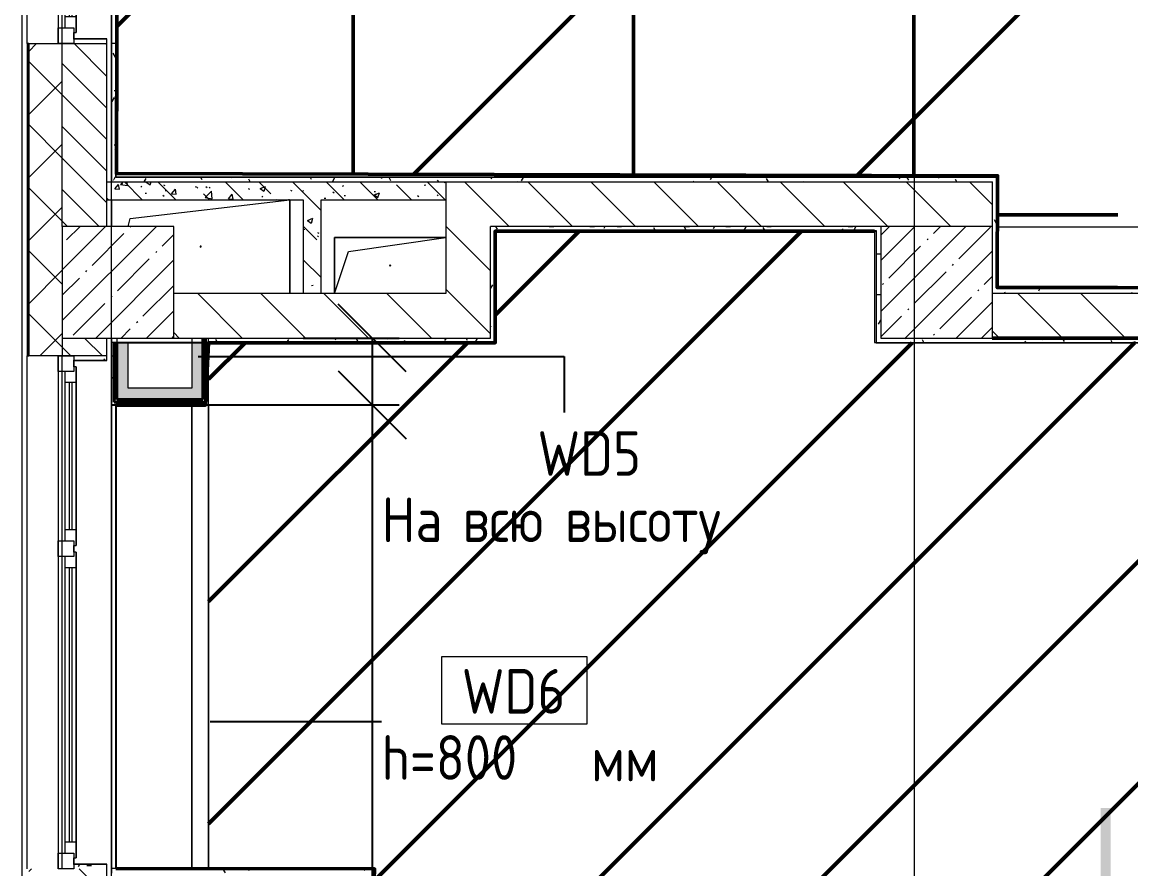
# Model space of a CAD drawing. Header units: millimetres. Extents: x -213547 to 415037, y -3642 to 106956.
# Drawn here: x -225 to 4745, y 8384 to 12180 of the extents above; entities that cross this region are included whole.
import ezdxf

# ---------------------------------------------------------------- set-up
doc = ezdxf.new("R2010")
doc.units = ezdxf.units.MM
for name, color, linetype, lineweight in [('10)FK4', 3, 'Continuous', 50), ('1140 Монтаж CF17', 40, 'Continuous', 50), ('2)CF1', 5, 'Continuous', 30), ('5.5) Перег WD5', 3, 'Continuous', 40), ('950 Штук CF1 CF13 CF1.3', 3, 'Continuous', 50), ('A-FLOR', 7, 'Continuous', 9), ('A-GENM', 7, 'Continuous', 9), ('A-GLAZ', 7, 'Continuous', 9), ('A-GLAZ-1', 7, 'Continuous', 5), ('A-WALL', 7, 'Continuous', 5), ('A-WALL-IDEN', 7, 'Continuous', 9), ('I-WALL', 7, 'Continuous', 5), ('S-COLS', 7, 'Continuous', 9), ('S-COLS-1', 7, 'Continuous', 5), ('Оси', 7, 'Continuous', 9)]:
    doc.layers.add(name, color=color, linetype=linetype, lineweight=lineweight)
doc.layers.add('A-FLOR-PATT-1', color=7, linetype='Continuous', lineweight=9, true_color=0xeef6ff, transparency=0.5)
doc.layers.add('A-WALL-1', color=9, linetype='Continuous', lineweight=5, true_color=0x808080)
doc.layers.add('A-WALL-FNSH-1', color=9, linetype='Continuous', lineweight=5, true_color=0x808080)
doc.styles.add('GOST Common_1', font='', dxfattribs={"width": 0.9, "height": 250})
doc.styles.add('ISOCPEUR_1', font='isocpeur.ttf', dxfattribs={"height": 350})
doc.styles.get('GOST Common_1').set_extended_font_data('GOST Common')
doc.dimstyles.new('ISO-2_0_0_9К_Средний_округл2', dxfattribs={"dimscale": 304.8, "dimtxt": 199.196235, "dimasz": 0.492126, "dimexe": 0.393701, "dimexo": 0, "dimgap": 0, "dimtad": 1, "dimdec": 0, "dimrnd": 10, "dimzin": 0, "dimdsep": 46, "dimtxsty": 'ISOCPEUR_1', "dimblk1": 'OBLIQUE', "dimblk2": 'OBLIQUE', "dimsah": 1, "dimcen": 0.09, "dimdle": 0.393701, "dimazin": 0, "dimtfac": 1, "dimtdec": 4, "dimtix": 1, "dimtmove": 0, "dimatfit": 3, "dimfxl": 1, "dimtvp": 1, "dimtolj": 1, "dimtzin": 0, "dimarcsym": 2})
pattern_1 = [(135, (64.7, -136.06), (-141.4214, -141.4214), [])]
pattern_2 = [(135, (64.7, -136.06), (-150.8683, -150.8683), [213.36, -35.56, 7.112, -35.56]), (135, (64.7, 14.71), (-150.8683, -150.8683), []), (50, (64.7, -136.06), (255.0577, -22.3145), [26.67, -293.37]), (355, (64.7, -136.06), (-49.3404, 267.479), [21.336, -234.696]), (100.451, (85.96, -137.92), (205.7195, 245.1636), [22.666, -249.326]), (46.184, (64.7, -64.94), (379.511, -58.86), [40.005, -440.055]), (96.636, (96.33, -69.85), (332.363, 346.399), [33.999, -373.989]), (351.184, (64.7, -64.94), (332.367, 346.395), [32.004, -352.044]), (21, (100.26, -82.72), (212.26, -143.171), [26.67, -293.37]), (326, (100.26, -82.72), (86.5224, 257.863), [21.336, -234.696]), (71.451, (117.95, -94.65), (298.784, 114.69), [22.666, -249.326]), (37.5, (64.7, -136.06), (4.32385, 118.3775), [6.706, -225.146, 6.706, -231.546, -235.585]), (37.5, (64.7, -136.06), (4.32385, 118.3775), [-470.103, 6.706, -228.879]), (7.5, (64.7, -136.06), (93.5476, 140.2533), [6.706, -129.134, 6.706, -219.812, -89.789]), (7.5, (64.7, -136.06), (93.5476, 140.2533), [-362.356, 6.706, -83.083]), (327.5, (-14.6, -136.06), (189.82734, -8.0202), [6.706, -82.194, 6.706, -270.662, -368.046]), (327.5, (-14.6, -136.06), (189.82734, -8.0202), [-366.268, 6.706, -361.34]), (317.5, (-50.16, -136.06), (207.3811, 35.5976), [6.706, -108.864, 6.706, -177.495, -261.366]), (317.5, (-50.16, -136.06), (207.3811, 35.5976), [-299.771, 6.706, -254.66])]
pattern_3 = [(0, (64.7, -136.06), (243.84, 60.96), [20.117, -162.763, 20.117, -162.763, -975.36]), (0, (64.7, -136.06), (243.84, 60.96), [-365.76, 20.117, -345.643, 20.117, -162.763, -426.72]), (0, (64.7, -136.06), (243.84, 60.96), [-914.4, 20.117, -101.803, 20.117, -284.683]), (120, (156.14, -105.58), (-174.7129, 180.69163), [20.117, -162.763, 20.117, -162.763, -975.36]), (120, (156.14, -105.58), (-174.7129, 180.69163), [-365.76, 20.117, -345.643, 20.117, -162.763, -426.72]), (120, (156.14, -105.58), (-174.7129, 180.69163), [-914.4, 20.117, -101.803, 20.117, -284.683]), (240, (186.62, 16.34), (-69.1271, -241.65163), [20.117, -162.763, 20.117, -162.763, -975.36]), (240, (186.62, 16.34), (-69.1271, -241.65163), [-365.76, 20.117, -345.643, 20.117, -162.763, -426.72]), (240, (186.62, 16.34), (-69.1271, -241.65163), [-914.4, 20.117, -101.803, 20.117, -284.683])]
pattern_4 = [(45, (64.7, -136.06), (-212.132, 212.132), []), (135, (64.7, -136.06), (-212.132, -212.132), [])]

# ---------------------------------------------------------------- blocks, each defined once
blk = doc.blocks.new('120_Окно_СКБ_2Ст - 120_Окно_СКБ_2Ст 2300х2500 _мал створка справа_-22272277-Объем проектирования 1 этажа')
at = {"layer": 'A-GLAZ'}
for p, q in [((-1150, -127), (-1150, -57)), ((-1150, -57), (-1080, -57)), ((-1080, -57), (-1080, -127)), ((250, -87), (-1080, -87)), ((-1080, -87), (-1080, -127)), ((-1030, -137), (-1030, -87)), ((200, -137), (200, -87)), ((250, -127), (250, -57)), ((250, -57), (320, -57)), ((250, -127), (250, -87)), ((320, -57), (320, -127)), ((1080, -87), (320, -87)), ((320, -87), (320, -127)), ((370, -137), (370, -87)), ((1030, -137), (1030, -87)), ((1080, -127), (1080, -57)), ((1080, -57), (1150, -57)), ((1080, -127), (1080, -87)), ((1150, -57), (1150, -127)), ((-1080, -127), (-1150, -127)), ((-1080, -127), (-1100, -127)), ((-1100, -127), (-1100, -137)), ((-1100, -137), (270, -137)), ((270, -137), (-1100, -137)), ((320, -127), (250, -127)), ((270, -127), (250, -127)), ((270, -137), (270, -127)), ((320, -127), (300, -127)), ((300, -127), (300, -137)), ((300, -137), (1100, -137)), ((1100, -137), (300, -137)), ((1150, -127), (1080, -127)), ((1100, -127), (1080, -127)), ((1100, -137), (1100, -127))]:
    blk.add_line(p, q, dxfattribs=at)
at = {"layer": 'A-GLAZ-1'}
for p, q in [((1150, -57), (-1150, -57)), ((-1130, -127), (-1100, -127)), ((-1030, -107), (200, -107)), ((200, -117), (-1030, -117)), ((270, -127), (300, -127)), ((370, -107), (1030, -107)), ((1030, -117), (370, -117)), ((1100, -127), (1130, -127))]:
    blk.add_line(p, q, dxfattribs=at)
blk = doc.blocks.new('120_Окно_СКБ_1Ст - 120_Окно_СКБ_1Ст 900х2500_h_-20664874-Объем проектирования 1 этажа')
at = {"layer": 'A-GLAZ'}
for p, q in [((-450, -127), (-450, -57)), ((-450, -57), (-380, -57)), ((-380, -57), (-380, -127)), ((380, -87), (-380, -87)), ((-380, -87), (-380, -127)), ((-330, -137), (-330, -87)), ((330, -137), (330, -87)), ((380, -127), (380, -57)), ((380, -57), (450, -57)), ((380, -127), (380, -87)), ((450, -57), (450, -127)), ((-380, -127), (-450, -127)), ((-380, -127), (-400, -127)), ((-400, -127), (-400, -137)), ((-400, -137), (400, -137)), ((400, -137), (-400, -137)), ((450, -127), (380, -127)), ((400, -127), (380, -127)), ((400, -137), (400, -127))]:
    blk.add_line(p, q, dxfattribs=at)
at = {"layer": 'A-GLAZ-1'}
for p, q in [((450, -57), (-450, -57)), ((-430, -127), (-400, -127)), ((-330, -107), (330, -107)), ((330, -117), (-330, -117)), ((400, -127), (430, -127))]:
    blk.add_line(p, q, dxfattribs=at)
blk = doc.blocks.new('BSC_Колонна _Прямоугольная - 500х500-V166-Объем проектирования 1 этажа')
at = {"layer": 'S-COLS-1'}
h = blk.add_hatch(dxfattribs=at)
h.set_pattern_fill('FP_160', color=256, style=0, pattern_type=2)
h.set_pattern_definition([(45, (-3810, -11150), (-114.0493, 114.0493), []), (45, (-3695.95, -11150), (-114.0493, 114.0493), [201.612, -40.322, 6.706, -33.617])])
h.paths.add_polyline_path([(-6.7, -250), (250, -250), (250, 250), (-250, 250), (-250, -250), (-77.7, -250)])
for p, q in [((250, 250), (-250, 250)), ((-250, 250), (-250, -250)), ((250, -250), (250, 250)), ((-250, -250), (250, -250))]:
    blk.add_line(p, q, dxfattribs=at)
blk = doc.blocks.new('GM_Отверстие прямоугольное _в плите_ - Отверстие-V173-Объем проектирования 1 этажа')
at = {"layer": 'A-GENM'}
for p, q in [((-250, -125), (-250, 125)), ((-250, 125), (250, 125)), ((250, 125), (-250, 125)), ((-250, 125), (-250, -125)), ((-187.5, 62.5), (250, 125)), ((-250, -125), (-187.5, 62.5))]:
    blk.add_line(p, q, dxfattribs=at)
for start, end in [(360, 180), (180, 360)]:
    blk.add_arc((0, 0), 2.5, start, end, dxfattribs=at)
blk = doc.blocks.new('GM_Отверстие прямоугольное _в плите_ - Отверстие-22237344-Объем проектирования 1 этажа')
at = {"layer": 'A-GENM'}
for p, q in [((-316, 126), (400, 210)), ((400, 210), (400, -210)), ((400, -210), (400, 210)), ((-325, 90), (-316, 126))]:
    blk.add_line(p, q, dxfattribs=at)
for start, end in [(360, 180), (180, 360)]:
    blk.add_arc((0, 0), 2.5, start, end, dxfattribs=at)
blk = doc.blocks.new('BSC_Колонна _Прямоугольная - 500х500-V187-Объем проектирования 1 этажа')
at = {"layer": 'S-COLS-1'}
h = blk.add_hatch(dxfattribs=at)
h.set_pattern_fill('FP_177', color=256, style=0, pattern_type=2)
h.set_pattern_definition([(45, (-140, -11150), (-114.0493, 114.0493), []), (45, (-25.95, -11150), (-114.0493, 114.0493), [201.612, -40.322, 6.706, -33.617])])
h.paths.add_polyline_path([(-227.1, -250), (250, -250), (250, 250), (-250, 250), (-250, -250)])
for p, q in [((250, 250), (-250, 250)), ((-250, 250), (-250, -250)), ((250, -250), (250, 250)), ((-250, -250), (250, -250))]:
    blk.add_line(p, q, dxfattribs=at)
blk = doc.blocks.new('Зашивка приборов отопления14 - Зашивка приборов отопления-33280456-Объем проектирования 1 этажа')
at = {"layer": 'A-WALL'}
for p, q in [((37471.9, 23439), (35392.9, 23439)), ((35391.9, 23079), (37471.9, 23079)), ((37471.9, 23079), (35391.9, 23079)), ((35391.9, 23004), (37471.9, 23004))]:
    blk.add_line(p, q, dxfattribs=at)
blk = doc.blocks.new('М_стена2 - Типоразмер-30678229-План монтажа стен и перегородок 1 этажа в осях 1-12')
at = {"layer": 'A-WALL-IDEN'}
for p, q in [((3.258, 1.523), (-3.273, 1.523)), ((-3.273, 1.523), (-3.273, -1.477)), ((3.258, -1.477), (3.258, 1.523)), ((-3.273, -1.477), (3.258, -1.477))]:
    blk.add_line(p, q, dxfattribs=at)
blk = doc.blocks.new('_Oblique')
at = {"color": 0, "linetype": 'ByBlock', "lineweight": -2}
blk.add_line((-0.5, -0.5), (0.5, 0.5), dxfattribs=at)
blk = doc.blocks.new('*D2016')
at = {"layer": '5.5) Перег WD5', "color": 0, "lineweight": -2, "transparency": 16777216}
for p, q in [((1033.8, 10763.9), (1464.4, 10763.9)), ((1344.4, 10763.9), (1344.4, 10343.9)), ((609.7, 10463.9), (1464.4, 10463.9)), ((1344.4, 10463.9), (1344.4, 7415.9))]:
    blk.add_line(p, q, dxfattribs=at)
at = {"layer": 'Defpoints', "color": 0, "transparency": 16777216}
for p in [(1033.8, 10763.9), (1344.4, 10763.9), (609.7, 10463.9)]:
    blk.add_point(p, dxfattribs=at)
at = {"layer": '5.5) Перег WD5', "color": 0, "lineweight": -2, "transparency": 16777216, "xscale": 304.8, "yscale": 304.8, "zscale": 304.8}
for p, rotation in [((1344.4, 10763.9), 90), ((1344.4, 10463.9), 270)]:
    blk.add_blockref('_Oblique', p, dxfattribs=dict(at, rotation=rotation))
at = {"layer": '5.5) Перег WD5', "color": 0, "lineweight": 25, "transparency": 16777216, "insert": (778.6, 7421.7), "char_height": 350, "width": 455.087, "attachment_point": 1, "rotation": 90, "line_spacing_factor": 1.149209, "style": 'ISOCPEUR_1'}
blk.add_mtext('\\A1;300', dxfattribs=at)

msp = doc.modelspace()

# ---------------------------------------------------------------- hatches: boundary and pattern name
at = {"layer": '10)FK4'}
h = msp.add_hatch(dxfattribs=at)
h.set_pattern_fill('ANSI31', color=1, scale=444)
h.paths.add_polyline_path([(6612.2, 14163.8), (6212.2, 14164.7), (6213.7, 14824.7), (4755.7, 14828.1), (4754.8, 14448.1), (3182.8, 14451.8), (3183.7, 14831.8), (535.7, 14838), (534.4, 14288), (204.4, 14288.8), (197.9, 11500.8), (4147.9, 11491.5), (4146.7, 10991.5), (6304.7, 10986.5), (6305.4, 11286.5), (6605.4, 11285.8)])
h.paths.add_polyline_path([(1385.1, 13667.6), (1385.1, 13967.6), (2038.3, 13967.6), (2038.3, 13667.6)], flags=16)
at = {"layer": '1140 Монтаж CF17'}
h = msp.add_hatch(dxfattribs=at)
h.set_pattern_fill('ANGLE', color=256, scale=180)
h.set_pattern_definition([(0, (0, 0), (0, 1257.3), [914.4, -342.9]), (90, (0, 0), (-1257.3, 8e-14), [914.4, -342.9])])
h.paths.add_polyline_path([(6612.2, 14163.8), (6212.2, 14164.7), (6213.7, 14824.7), (4755.7, 14828.1), (4754.8, 14448.1), (3182.8, 14451.8), (3183.7, 14831.8), (535.7, 14838), (534.4, 14288), (204.4, 14288.8), (197.9, 11500.8), (4147.9, 11491.5), (4146.7, 10991.5), (6304.7, 10986.5), (6305.4, 11286.5), (6605.4, 11285.8)])
h.paths.add_polyline_path([(1385.1, 13667.6), (1385.1, 13967.6), (2038.3, 13967.6), (2038.3, 13667.6)], flags=16)
at = {"layer": '2)CF1'}
h = msp.add_hatch(dxfattribs=at)
h.set_pattern_fill('ANSI31', color=256, scale=222)
h.paths.add_polyline_path([(13743.7, 15063.9), (6845.7, 15063.9), (6845.7, 14839.9), (7159.7, 14839.9), (7163.2, 14839.9), (7163.2, 14434.9), (6845.7, 14434.9), (6845.7, 12413.9), (6845.1, 11463.9), (6845.7, 11463.9), (6845.7, 10763.9), (13743.7, 10763.9)])
h.paths.add_polyline_path([(3595.7, 11242.9), (1895.7, 11242.9), (1895.7, 10742.9), (610.7, 10742.9), (610.7, 10463.9), (610.7, 8384.9), (1355.7, 8384.9), (1355.7, 7873.3), (1643.2, 7873.3), (1643.2, 8222.2), (3018.5, 8222.2), (3018.5, 7873.3), (20089.8, 7873.3), (20089.8, 8855.2), (20089.8, 10732.4), (13743.7, 10732.4), (13743.7, 10742.9), (13743.7, 10763.9), (6845.7, 10763.9), (6845.7, 10742.9), (3595.7, 10742.9)])
at = {"layer": '950 Штук CF1 CF13 CF1.3'}
h = msp.add_hatch(dxfattribs=at)
h.set_pattern_fill('ANSI31', color=256, scale=222)
h.paths.add_polyline_path([(13743.7, 15063.9), (6845.7, 15063.9), (6845.7, 14839.9), (7159.7, 14839.9), (7163.2, 14839.9), (7163.2, 14434.9), (6845.7, 14434.9), (6845.7, 12413.9), (6845.1, 11463.9), (6845.7, 11463.9), (6845.7, 10763.9), (13743.7, 10763.9)])
h.paths.add_polyline_path([(3595.7, 11242.9), (1895.7, 11242.9), (1895.7, 10742.9), (610.7, 10742.9), (610.7, 10463.9), (610.7, 8384.9), (1355.7, 8384.9), (1355.7, 7873.3), (1643.2, 7873.3), (1643.2, 8222.2), (3018.5, 8222.2), (3018.5, 7873.3), (20089.8, 7873.3), (20089.8, 8855.2), (20089.8, 10732.4), (13743.7, 10732.4), (13743.7, 10742.9), (13743.7, 10763.9), (6845.7, 10763.9), (6845.7, 10742.9), (3595.7, 10742.9)])
at = {"layer": 'A-FLOR-PATT-1'}
h = msp.add_hatch(color=256, dxfattribs=at)
h.paths.add_polyline_path([(12979.7, 7783.9), (13024.7, 7783.9), (13024.7, 8626.9), (12979.7, 8626.9), (12979.7, 8277.3)])
h.paths.add_polyline_path([(14244.7, 7783.9), (14289.7, 7783.9), (14289.7, 8166.9), (14244.7, 8166.9), (14244.7, 7806.5)])
h.paths.add_polyline_path([(6429.7, 7783.9), (6429.7, 8676.9), (6384.7, 8676.9), (6384.7, 7783.9)])
h.paths.add_polyline_path([(4609.7, 7783.9), (4654.7, 7783.9), (4654.7, 8656.9), (4609.7, 8656.9), (4609.7, 7836)])
h.paths.add_polyline_path([(20125, 8913.9), (20125, 8948.9), (19267.9, 8948.9), (19267.6, 8945.2), (20118, 8945.2), (20118, 8913.9)])
h.paths.add_polyline_path([(20118, 10678.9), (20125, 10678.9), (20125, 10713.9), (20118, 10713.9)])
at = {"layer": 'A-WALL'}
h = msp.add_hatch(dxfattribs=at)
h.set_pattern_fill('FP_24', color=256, style=0, pattern_type=2)
h.set_pattern_definition([(45, (64.7, -136.06), (-141.4214, 141.4214), []), (135, (64.7, -136.06), (-141.4214, -141.4214), [])])
h.paths.add_polyline_path([(-195.3, -236.1), (-45.3, -236.1), (-45.3, 3533.9), (-195.3, 3533.9), (-195.3, -230.2)])
h.paths.add_polyline_path([(-45.3, 5083.9), (-45.3, 5483.9), (-195.3, 5483.9), (-195.3, 5083.9), (-73.3, 5083.9)])
h.paths.add_polyline_path([(-45.3, 7183.9), (-45.3, 8383.9), (-195.3, 8383.9), (-195.3, 7183.9)])
h.paths.add_polyline_path([(-195.3, 10683.9), (-45.3, 10683.9), (-45.3, 12083.9), (-195.3, 12083.9), (-195.3, 10721.5)])
h.paths.add_polyline_path([(-89.6, 12983.9), (-45.3, 12983.9), (-45.9, 15213.9), (-195.3, 15213.9), (-195.3, 12983.9)])
h = msp.add_hatch(dxfattribs=at)
h.set_pattern_fill('FP_2', color=256, style=0, pattern_type=2)
h.set_pattern_definition([(135, (64.7, -136.06), (-70.7107, -70.7107), [])])
h.paths.add_polyline_path([(-45.3, 7763.9), (154.7, 7763.9), (154.7, 8383.9), (-45.3, 8383.9), (-45.3, 8336.5)])
h.paths.add_polyline_path([(-0.2, 10683.9), (154.7, 10683.9), (154.7, 10763.9), (-45.3, 10763.9), (-45.3, 10683.9)])
h.paths.add_polyline_path([(154.7, 11263.9), (154.7, 12083.9), (-45.3, 12083.9), (-45.3, 11263.9), (120.4, 11263.9)])
h.paths.add_polyline_path([(154.7, 12983.9), (154.7, 14563.9), (-45.3, 14563.9), (-45.3, 12983.9), (66.8, 12983.9)])
at = {"layer": 'I-WALL'}
h = msp.add_hatch(dxfattribs=at)
h.set_pattern_fill('FP_191', color=256, style=0, pattern_type=2)
h.set_pattern_definition(pattern_3)
h.paths.add_polyline_path([(174.7, 11483.9), (194.7, 11483.9), (194.7, 12083.9), (174.7, 12083.9), (174.7, 11516.5)])
h.paths.add_polyline_path([(194.7, 12983.9), (194.7, 14272.9), (174.7, 14293.9), (174.7, 12983.9)])
h = msp.add_hatch(dxfattribs=at)
h.set_pattern_fill('FP_191', color=256, style=0, pattern_type=2)
h.set_pattern_definition(pattern_3)
h.paths.add_polyline_path([(3604.7, 11463.9), (4144.7, 11463.9), (4144.7, 11483.9), (194.7, 11483), (174.7, 11463.9), (3595.7, 11463.9)])
h.paths.add_polyline_path([(174.7, 11463.9), (194.7, 11483.9), (174.7, 11483.9)])
h = msp.add_hatch(dxfattribs=at)
h.set_pattern_fill('FP_41', color=256, style=0, pattern_type=2)
h.set_pattern_definition(pattern_2)
h.paths.add_polyline_path([(1114.7, 11383.9), (1674.7, 11383.9), (1674.7, 11463.9), (154.7, 11463.9), (154.7, 11383.9), (1034.7, 11383.9)])
h = msp.add_hatch(dxfattribs=at)
h.set_pattern_fill('FP_23', color=256, style=0, pattern_type=2)
h.set_pattern_definition(pattern_1)
h.paths.add_polyline_path([(1874.7, 10763.9), (1874.7, 11463.9), (1674.7, 11462.2), (1674.7, 10763.9), (1805, 10763.9)])
h = msp.add_hatch(dxfattribs=at)
h.set_pattern_fill('FP_23', color=256, style=0, pattern_type=2)
h.set_pattern_definition(pattern_1)
h.paths.add_polyline_path([(3595.7, 11263.9), (4124.7, 11263.9), (4124.7, 11463.9), (1874.7, 11463.9), (1874.7, 11263.9), (3574.7, 11263.9)])
h = msp.add_hatch(dxfattribs=at)
h.set_pattern_fill('FP_191', color=256, style=0, pattern_type=2)
h.set_pattern_definition(pattern_3)
h.paths.add_polyline_path([(4124.7, 10983.9), (4144.7, 10983.9), (4144.7, 11463.9), (4124.7, 11463.9), (4124.7, 10984.1)])
h = msp.add_hatch(dxfattribs=at)
h.set_pattern_fill('FP_41', color=256, style=0, pattern_type=2)
h.set_pattern_definition(pattern_2)
h.paths.add_polyline_path([(1114.7, 10963.9), (1114.7, 11383.9), (1034.7, 11383.9), (1034.7, 10963.9)])
h = msp.add_hatch(dxfattribs=at)
h.set_pattern_fill('FP_191', color=256, style=0, pattern_type=2)
h.set_pattern_definition(pattern_3)
h.paths.add_polyline_path([(2836.5, 11243.9), (3603.7, 11243.9), (3604.7, 11263.9), (1874.7, 11263.9), (1895.7, 11243.9), (2010.3, 11243.9)])
h.paths.add_polyline_path([(1894.7, 11243.9), (1874.7, 11263.9), (1874.7, 11243.9)])
h = msp.add_hatch(dxfattribs=at)
h.set_pattern_fill('FP_191', color=256, style=0, pattern_type=2)
h.set_pattern_definition(pattern_3)
h.paths.add_polyline_path([(1874.7, 10763.9), (1894.7, 10764.2), (1894.7, 11242.9), (1874.7, 11243.7), (1874.7, 10963.9)])
h = msp.add_hatch(dxfattribs=at)
h.set_pattern_fill('FP_191', color=256, style=0, pattern_type=2)
h.set_pattern_definition(pattern_3)
h.paths.add_polyline_path([(3624.7, 11263.9), (3604.7, 11263.9), (3604.7, 11243.9)])
h.paths.add_polyline_path([(3624.7, 10763.9), (3624.7, 11263.9), (3604.7, 11242.9), (3604.7, 10763.9)])
h = msp.add_hatch(dxfattribs=at)
h.set_pattern_fill('FP_23', color=256, style=0, pattern_type=2)
h.set_pattern_definition(pattern_1)
h.paths.add_polyline_path([(773.4, 10763.9), (1674.7, 10763.9), (1674.7, 10963.9), (454.7, 10963.9), (454.7, 10763.9), (609.7, 10763.9)])
h = msp.add_hatch(dxfattribs=at)
h.set_pattern_fill('FP_191', color=256, style=0, pattern_type=2)
h.set_pattern_definition(pattern_3)
h.paths.add_polyline_path([(6304.7, 10963.9), (6303.7, 10983.9), (4144.7, 10983), (4124.7, 10963.9), (5931.1, 10963.9)])
h.paths.add_polyline_path([(4124.7, 10963.9), (4144.7, 10983.9), (4124.7, 10983.9), (4124.7, 10981.2)])
h = msp.add_hatch(dxfattribs=at)
h.set_pattern_fill('FP_23', color=256, style=0, pattern_type=2)
h.set_pattern_definition(pattern_1)
h.paths.add_polyline_path([(5931.1, 10763.9), (6324.7, 10763.9), (6324.7, 10963.9), (4124.7, 10963.9), (4124.7, 10763.9), (4744.7, 10763.9)])
h = msp.add_hatch(dxfattribs=at)
h.set_pattern_fill('FP_192', color=256, style=0, pattern_type=2)
h.set_pattern_definition(pattern_4)
h.paths.add_polyline_path([(174.7, 10476.4), (187.2, 10476.4), (187.2, 10743.9), (174.7, 10743.9), (174.7, 10488.9)])
h = msp.add_hatch(dxfattribs=at)
h.set_pattern_fill('FP_192', color=256, style=0, pattern_type=2)
h.set_pattern_definition(pattern_4)
h.paths.add_polyline_path([(199.7, 10488.9), (199.7, 10763.9), (194.7, 10763.9), (194.7, 10743.9), (187.2, 10721.4), (187.2, 10488.9), (194.7, 10488.9)])
h = msp.add_hatch(dxfattribs=at)
h.set_pattern_fill('FP_191', color=256, style=0, pattern_type=2)
h.set_pattern_definition(pattern_3)
h.paths.add_polyline_path([(1674.7, 10743.9), (1894.7, 10743.9), (1894.7, 10763.9), (199.7, 10763.9), (199.7, 10743.9), (1114.7, 10743.9)])
for points in [[(249.7, 10538.9), (249.7, 10743.9), (199.7, 10743.9), (199.7, 10538.9)], [(584.7, 10488.9), (584.7, 10743.9), (534.7, 10743.9), (534.7, 10488.9)], [(257.7, 10488.9), (534.7, 10488.9), (534.7, 10538.9), (199.7, 10538.9), (199.7, 10488.9)]]:
    msp.add_hatch(color=256, dxfattribs=at).paths.add_polyline_path(points)
h = msp.add_hatch(dxfattribs=at)
h.set_pattern_fill('FP_192', color=256, style=0, pattern_type=2)
h.set_pattern_definition(pattern_4)
h.paths.add_polyline_path([(597.2, 10476.4), (596.3, 10743.9), (584.7, 10743.9), (584.7, 10476.4)])
h = msp.add_hatch(dxfattribs=at)
h.set_pattern_fill('FP_192', color=256, style=0, pattern_type=2)
h.set_pattern_definition(pattern_4)
h.paths.add_polyline_path([(609.5, 10463.9), (609.7, 10463.9), (608.8, 10743.9), (597.2, 10743.9), (597.2, 10463.9)])
h = msp.add_hatch(dxfattribs=at)
h.set_pattern_fill('FP_191', color=256, style=0, pattern_type=2)
h.set_pattern_definition(pattern_3)
h.paths.add_polyline_path([(6824.7, 10743.9), (6844.7, 10743.9), (6844.7, 10763.9), (3604.7, 10763.9), (3604.7, 10743.9), (6641.6, 10743.9)])
h = msp.add_hatch(dxfattribs=at)
h.set_pattern_fill('FP_191', color=256, style=0, pattern_type=2)
h.set_pattern_definition(pattern_3)
h.paths.add_polyline_path([(154.7, 10663.9), (154.7, 10683.9), (6.7, 10683.9), (6.7, 10663.9), (154.1, 10663.9)])
h = msp.add_hatch(dxfattribs=at)
h.set_pattern_fill('FP_192', color=256, style=0, pattern_type=2)
h.set_pattern_definition(pattern_4)
h.paths.add_polyline_path([(534.7, 10476.4), (584.7, 10476.4), (584.7, 10488.9), (187.2, 10488.9), (187.2, 10476.4), (257.7, 10476.4)])
h = msp.add_hatch(dxfattribs=at)
h.set_pattern_fill('FP_192', color=256, style=0, pattern_type=2)
h.set_pattern_definition(pattern_4)
h.paths.add_polyline_path([(534.7, 10463.9), (597.2, 10463.9), (597.2, 10476.4), (174.7, 10476.4), (174.7, 10463.9), (257.7, 10463.9)])
h = msp.add_hatch(dxfattribs=at)
h.set_pattern_fill('FP_191', color=256, style=0, pattern_type=2)
h.set_pattern_definition(pattern_3)
h.paths.add_polyline_path([(6.7, 8383.9), (154.7, 8383.9), (154.7, 8403.9), (6.7, 8403.9)])
h = msp.add_hatch(dxfattribs=at)
h.set_pattern_fill('FP_191', color=256, style=0, pattern_type=2)
h.set_pattern_definition(pattern_3)
h.paths.add_polyline_path([(1334.7, 8363.9), (1334.7, 8383.9), (194.7, 8383.9), (194.7, 8363.9), (1254.7, 8363.9)])
h = msp.add_hatch(dxfattribs=at)
h.set_pattern_fill('FP_191', color=256, style=0, pattern_type=2)
h.set_pattern_definition(pattern_3)
h.paths.add_polyline_path([(1334.7, 7783.9), (1354.7, 7784.9), (1354.7, 8383.9), (1334.7, 8383.9), (1334.7, 7784.9)])

# ---------------------------------------------------------------- linework, layer by layer
at = {"layer": '10)FK4', "color": 18, "lineweight": 25, "true_color": 0x000000}
msp.add_line((616.8, 9043.8), (1386.1, 9043.8), dxfattribs=at)
at = {"layer": '10)FK4', "flags": 128}
for points in [[(6611.4, 14163.8), (6211.4, 14164.7), (6212.9, 14824.7), (4754.9, 14828.1), (4754, 14448.1), (3182, 14451.8), (3182.9, 14831.8), (534.9, 14838), (533.7, 14288), (203.7, 14288.8), (197.1, 11500.8), (4147.1, 11491.5), (4145.9, 10991.5), (6303.9, 10986.5), (6304.6, 11286.5), (6604.6, 11285.8)], [(6612.2, 14163.8), (6212.2, 14164.7), (6213.7, 14824.7), (4755.7, 14828.1), (4754.8, 14448.1), (3182.8, 14451.8), (3183.7, 14831.8), (535.7, 14838), (534.4, 14288), (204.4, 14288.8), (197.9, 11500.8), (4147.9, 11491.5), (4146.7, 10991.5), (6304.7, 10986.5), (6305.4, 11286.5), (6605.4, 11285.8)]]:
    msp.add_lwpolyline(points, close=True, dxfattribs=at)
at = {"layer": '10)FK4'}
for points in [[(194.7, 10462.9), (596.2, 10462.9), (609.7, 10742.9), (1894.7, 10742.9), (1894.7, 11242.9), (3594.7, 11242.9)], [(195.7, 10462.9), (597.2, 10462.9), (610.7, 10742.9), (1895.7, 10742.9), (1895.7, 11242.9), (3595.7, 11242.9)], [(4123.7, 10763.9), (6323.7, 10763.9)], [(4124.7, 10763.9), (6324.7, 10763.9)], [(1333.7, 7763.9), (1353.7, 8383.9), (194.7, 8384.9)], [(1334.7, 7763.9), (1354.7, 8383.9), (195.7, 8384.9)]]:
    msp.add_lwpolyline(points, dxfattribs=at)
at = {"layer": '5.5) Перег WD5'}
for p, q in [((187.2, 10743.9), (187.2, 10476.4)), ((199.7, 10743.9), (199.7, 10488.9)), ((584.7, 10488.9), (584.7, 10763.9)), ((597.2, 10476.4), (597.2, 10763.9)), ((199.7, 10488.9), (584.7, 10488.9)), ((187.2, 10476.4), (597.2, 10476.4))]:
    msp.add_line(p, q, dxfattribs=at)
at = {"layer": '5.5) Перег WD5', "color": 18, "lineweight": 25, "true_color": 0x000000}
for p, q in [((563.1, 10680.4), (2204.7, 10680.4)), ((2204.7, 10680.4), (2204.7, 10430.4))]:
    msp.add_line(p, q, dxfattribs=at)
at = {"layer": 'A-FLOR'}
for p, q in [((194.7, 11483.9), (194.7, 14268.9)), ((4144.7, 11483.9), (195.7, 11483.9)), ((4144.7, 10983.9), (4144.7, 11483.9)), ((1895.7, 10743.9), (1895.7, 11243.9)), ((1895.7, 11243.9), (3595.7, 11243.9)), ((3595.7, 11243.9), (3595.7, 10743.9)), ((4144.7, 11261.8), (6304.7, 11261.8)), ((6303.7, 10983.9), (4145.7, 10983.9)), ((609.7, 8383.9), (609.7, 10743.9)), ((609.7, 10743.9), (1894.7, 10743.9)), ((3595.7, 10743.9), (6844.7, 10743.9)), ((174.7, 10463.9), (174.7, 8384.9)), ((534.7, 8383.9), (534.7, 10463.9))]:
    msp.add_line(p, q, dxfattribs=at)
at = {"layer": 'A-WALL'}
for p, q in [((-225.3, 7068.9), (-225.3, 15243.9)), ((-203.3, 12083.9), (-203.3, 12983.9)), ((-198.3, 12083.9), (-198.3, 10683.9)), ((-195.3, 12083.9), (-195.3, 10683.9)), ((-45.3, 11263.9), (-45.3, 12083.9)), ((154.7, 11463.9), (4124.7, 11463.9)), ((1674.7, 11463.9), (1674.7, 11383.9)), ((4124.7, 11263.9), (4124.7, 11463.9)), ((3624.7, 11263.9), (1874.7, 11263.9)), ((3603.7, 11243.9), (1894.7, 11243.9)), ((1894.7, 11243.9), (1894.7, 10763.9)), ((3604.7, 10763.9), (3604.7, 11243.9)), ((4145.7, 10983.9), (4144.7, 10983.9)), ((-45.3, 10763.9), (-45.3, 10683.9)), ((187.2, 10743.9), (187.2, 10476.4)), ((194.7, 10683.9), (194.7, 10743.9)), ((199.7, 10763.9), (199.7, 10488.9)), ((584.7, 10488.9), (584.7, 10763.9)), ((597.2, 10476.4), (597.2, 10763.9)), ((-203.3, 8383.9), (-203.3, 10683.9)), ((199.7, 10488.9), (584.7, 10488.9)), ((187.2, 10476.4), (597.2, 10476.4)), ((194.7, 8384.9), (194.7, 8383.9)), ((1354.7, 8383.9), (1354.7, 8383.9))]:
    msp.add_line(p, q, dxfattribs=at)
at = {"layer": 'A-WALL-1'}
for p, q in [((-195.3, 12083.9), (154.7, 12083.9)), ((154.7, 12103.9), (6.7, 12103.9)), ((6.7, 12103.9), (6.7, 12083.9)), ((154.7, 11263.9), (154.7, 12103.9)), ((194.7, 12083.9), (174.7, 12083.9)), ((174.7, 12083.9), (174.7, 11463.9)), ((195.7, 11483.9), (194.7, 11483.9)), ((154.7, 11383.9), (1034.7, 11383.9)), ((1034.7, 11383.9), (1034.7, 10963.9)), ((1114.7, 11383.9), (1674.7, 11383.9)), ((1114.7, 10963.9), (1114.7, 11383.9)), ((1674.7, 11383.9), (1674.7, 10963.9)), ((1874.7, 10763.9), (1874.7, 11263.9)), ((1674.7, 10963.9), (454.7, 10963.9)), ((6324.7, 10963.9), (4124.7, 10963.9)), ((154.7, 10663.9), (154.7, 10763.9)), ((174.7, 10763.9), (174.7, 10463.9)), ((195.7, 10743.9), (174.7, 10743.9)), ((249.7, 10538.9), (249.7, 10743.9)), ((454.7, 10763.9), (1874.7, 10763.9)), ((534.7, 10763.9), (534.7, 10538.9)), ((609.7, 10743.9), (609.7, 10763.9)), ((4124.7, 10763.9), (6324.7, 10763.9)), ((154.7, 10683.9), (-195.3, 10683.9)), ((6.7, 10683.9), (6.7, 10663.9)), ((6.7, 10663.9), (154.7, 10663.9)), ((174.7, 10683.9), (194.7, 10683.9)), ((534.7, 10538.9), (249.7, 10538.9)), ((154.7, 8403.9), (6.7, 8403.9)), ((6.7, 8403.9), (6.7, 8383.9)), ((154.7, 7763.9), (154.7, 8403.9)), ((194.7, 8384.9), (174.7, 8384.9)), ((174.7, 8384.9), (174.7, 8363.9)), ((1354.7, 8383.9), (194.7, 8383.9))]:
    msp.add_line(p, q, dxfattribs=at)
at = {"layer": 'A-WALL-FNSH-1'}
for p, q in [((195.7, 11484.9), (195.7, 14272.9)), ((-195.3, 12083.9), (-203.3, 12083.9)), ((-203.3, 12083.9), (-203.3, 10683.9)), ((154.7, 12104.9), (6.7, 12104.9)), ((6.7, 12104.9), (6.7, 12103.9)), ((154.7, 12103.9), (154.7, 12104.9)), ((4145.7, 11484.9), (195.7, 11484.9)), ((4145.7, 10984.9), (4145.7, 11484.9)), ((1894.7, 11242.9), (3604.7, 11242.9)), ((1895.7, 10742.9), (1895.7, 11243.9)), ((3603.7, 11243.9), (3603.7, 10742.9)), ((3604.7, 11243.9), (3603.7, 11243.9)), ((6304.7, 10984.9), (4145.7, 10984.9)), ((609.7, 10743.9), (195.7, 10743.9)), ((195.7, 10743.9), (195.7, 10683.9)), ((195.7, 10742.9), (609.7, 10742.9)), ((610.7, 10742.9), (1895.7, 10742.9)), ((610.7, 10463.9), (610.7, 10742.9)), ((1894.7, 10763.9), (1894.7, 10743.9)), ((3603.7, 10742.9), (6845.7, 10742.9)), ((3604.7, 10743.9), (3604.7, 10763.9)), ((-203.3, 10683.9), (-195.3, 10683.9)), ((6.7, 10663.9), (6.7, 10662.9)), ((6.7, 10662.9), (154.7, 10662.9)), ((154.7, 10662.9), (154.7, 10663.9)), ((194.7, 10683.9), (195.7, 10683.9)), ((610.7, 10463.9), (174.7, 10463.9)), ((174.7, 10463.9), (174.7, 10462.9)), ((174.7, 10462.9), (610.2, 10462.9)), ((610.2, 10462.9), (610.2, 10463.9)), ((154.7, 8404.9), (6.7, 8404.9)), ((6.7, 8404.9), (6.7, 8403.9)), ((154.7, 8403.9), (154.7, 8404.9)), ((1355.7, 8384.9), (195.7, 8384.9)), ((1355.7, 7784.9), (1355.7, 8384.9))]:
    msp.add_line(p, q, dxfattribs=at)
at = {"layer": 'I-WALL'}
for p, q in [((-45.3, 12083.9), (-45.3, 12983.9)), ((174.7, 12983.9), (174.7, 12083.9)), ((174.7, 11383.9), (174.7, 11263.9)), ((-45.3, 8383.9), (-45.3, 10683.9)), ((174.7, 10462.9), (174.7, 8384.9)), ((194.7, 8384.9), (194.7, 10463.9)), ((195.7, 10463.9), (195.7, 8384.9)), ((610.7, 10463.9), (610.7, 8384.9)), ((195.7, 8384.9), (194.7, 8384.9))]:
    msp.add_line(p, q, dxfattribs=at)
at = {"layer": 'Оси'}
for points in [[(3774.7, -2042.3), (3774.7, 2957.7), (3774.7, 22262), (3774.7, 27262)], [(174.7, -2042.3), (174.7, 2957.7), (174.7, 10243.9), (174.7, 15243.9)]]:
    msp.add_lwpolyline(points, dxfattribs=at)

# ---------------------------------------------------------------- block references
at = {"layer": '10)FK4', "color": 18, "true_color": 0x000000, "xscale": 99.99999999999993, "yscale": 99.99999999999993, "zscale": 99.99999999999993}
msp.add_blockref('М_стена2 - Типоразмер-30678229-План монтажа стен и перегородок 1 этажа в осях 1-12', (1982, 9181.8), dxfattribs=at)
at = {"layer": 'A-GENM'}
for name, p in [('GM_Отверстие прямоугольное _в плите_ - Отверстие-22237344-Объем проектирования 1 этажа', (574.7, 11173.9)), ('GM_Отверстие прямоугольное _в плите_ - Отверстие-V173-Объем проектирования 1 этажа', (1424.7, 11088.9))]:
    msp.add_blockref(name, p, dxfattribs=at)
at = {"layer": 'A-GLAZ', "color": 3, "rotation": 89.99999999999991}
for name, p in [('120_Окно_СКБ_1Ст - 120_Окно_СКБ_1Ст 900х2500_h_-20664874-Объем проектирования 1 этажа', (-120.3, 12533.9)), ('120_Окно_СКБ_2Ст - 120_Окно_СКБ_2Ст 2300х2500 _мал створка справа_-22272277-Объем проектирования 1 этажа', (-120.3, 9533.9))]:
    msp.add_blockref(name, p, dxfattribs=at)
at = {"layer": 'A-WALL', "rotation": 90.0000000000001}
msp.add_blockref('Зашивка приборов отопления14 - Зашивка приборов отопления-33280456-Объем проектирования 1 этажа', (23613.7, -27008), dxfattribs=at)
at = {"layer": 'S-COLS'}
for name, p in [('BSC_Колонна _Прямоугольная - 500х500-V187-Объем проектирования 1 этажа', (204.7, 11013.9)), ('BSC_Колонна _Прямоугольная - 500х500-V166-Объем проектирования 1 этажа', (3874.7, 11013.9))]:
    msp.add_blockref(name, p, dxfattribs=at)

# ---------------------------------------------------------------- texts
at = {"layer": '10)FK4', "color": 18, "lineweight": 25, "true_color": 0x000000, "char_height": 200, "attachment_point": 1, "style": 'GOST Common_1'}
for s, insert, width in [('\\fGOST Common|b0|i0|c204|p34|;\\W.9; ', (1683.8, 10049.1), 79.367), ('\\fGOST Common|b0|i0|c204|p34|;\\W.9; ', (2142.2, 10049.1), 79.367), ('WD6', (1745.5, 9279.8), 584.43), ('h=800', (1386.1, 8982.9), 793.671), ('мм', (2325.6, 8976.5), 360.759)]:
    msp.add_mtext(s, dxfattribs=dict(at, insert=insert, width=width))
at = {"layer": '5.5) Перег WD5', "color": 18, "true_color": 0x000000, "char_height": 200, "attachment_point": 1, "style": 'GOST Common_1'}
for s, insert, width in [('WD5', (2084.8, 10346), 584.43), ('На', (1386.1, 10049.1), 360.759), ('всю', (1749.2, 10049.1), 476.202), ('высоту', (2207.6, 10049.1), 981.265)]:
    msp.add_mtext(s, dxfattribs=dict(at, insert=insert, width=width))

# ---------------------------------------------------------------- dimensions: what is measured, and where the dimension line sits
at = {"layer": '5.5) Перег WD5', "color": 18, "lineweight": 25, "true_color": 0x000000}
dim = msp.add_linear_dim(base=(1344.4, 10763.9), p1=(609.7, 10463.9), p2=(1033.8, 10763.9), angle=90, dimstyle='ISO-2_0_0_9К_Средний_округл2', override={"dimasz": 1, "dimpost": '<>', "dimtxsty": 'ISOCPEUR_1', "dimfxl": 519.465109}, dxfattribs=at)
dim.commit()
dim.dimension.update_dxf_attribs({"geometry": '*D2016', "text_midpoint": (1011.9, 7415.9), "dimtype": 160, "text_rotation": 90})

doc.saveas('drawing.dxf')
